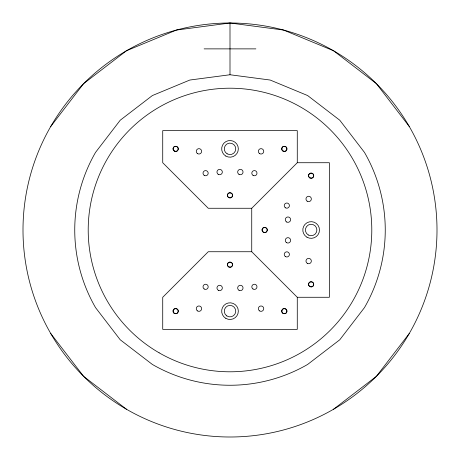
<?xml version="1.0" encoding="UTF-8"?>
<svg xmlns="http://www.w3.org/2000/svg" width="460" height="460" viewBox="0 0 460 460"><rect width="100%" height="100%" fill="white"/><g stroke="black" fill="none" stroke-linecap="round" stroke-linejoin="round"><path stroke-width="0.69" d="M50.732 126.5L83.628 83.628L126.5 50.732L176.427 30.055L230 23L283.573 30.055L333.5 50.732L376.372 83.628L409.268 126.5M409.268 333.5L376.372 376.372L333.5 409.268M297.275 162.725L297.275 130.64L162.725 130.64L162.725 162.725L208.265 208.265L251.735 208.265L297.275 162.725L329.36 162.725L329.36 297.275L297.275 297.275L251.735 251.735L208.265 251.735L162.725 297.275L162.725 329.36L297.275 329.36L297.275 297.275M230 74.75L189.819 80.04L152.375 95.548L120.221 120.221L95.548 152.375A155.25 155.25 0 0 0 95.548 307.625L120.221 339.779L152.375 364.452A155.25 155.25 0 0 0 307.625 364.452L339.779 339.779L364.452 307.625A155.25 155.25 0 0 0 364.452 152.375L339.779 120.221L307.625 95.548L270.181 80.04L230 74.75L230 23M204.125 48.875L255.875 48.875M126.5 409.268A207 207 0 0 1 126.5 50.732A207 207 0 0 1 437 230A207 207 0 0 1 126.5 409.268L83.628 376.372L50.732 333.5M251.735 208.265L251.735 251.735M173.161 148.189C172.184 151.363 177.422 152.766 178.164 149.523C179.141 146.349 173.903 144.946 173.161 148.189M173.161 310.477C172.184 313.651 177.422 315.054 178.164 311.811C179.141 308.637 173.903 307.234 173.161 310.477M227.499 194.66C226.521 197.834 231.759 199.237 232.501 195.994C233.479 192.82 228.24 191.417 227.499 194.66M227.499 264.005C226.521 267.18 231.759 268.582 232.501 265.339C233.479 262.165 228.24 260.762 227.499 264.005M262.171 229.333C261.194 232.507 266.432 233.91 267.174 230.667C268.151 227.493 262.913 226.09 262.171 229.333M281.836 148.189C280.859 151.363 286.097 152.766 286.839 149.523C287.816 146.349 282.578 144.946 281.836 148.189M281.836 310.477C280.859 313.651 286.097 315.054 286.839 311.811C287.816 308.637 282.578 307.234 281.836 310.477M308.643 174.995C307.665 178.169 312.903 179.572 313.645 176.329C314.623 173.155 309.384 171.752 308.643 174.995M308.643 283.67C307.665 286.844 312.903 288.248 313.645 285.005C314.623 281.83 309.384 280.427 308.643 283.67M308.269 234.974A5.744 5.744 0 0 0 316.888 230A5.744 5.744 0 0 0 308.275 225.026A5.744 5.744 0 0 0 308.269 234.974M286.614 242.679A2.691 2.691 0 0 0 290.651 240.35A2.691 2.691 0 0 0 286.614 238.021A2.691 2.691 0 0 0 286.614 242.679M307.315 263.379A2.691 2.691 0 0 0 311.351 261.05A2.691 2.691 0 0 0 307.315 258.721A2.691 2.691 0 0 0 307.315 263.379M307.159 201.181A2.691 2.691 0 0 0 311.345 199.134A2.691 2.691 0 0 0 307.475 196.535A2.691 2.691 0 0 0 307.159 201.181M306.975 237.216A8.332 8.332 0 0 0 319.476 230A8.332 8.332 0 0 0 306.975 222.784A8.332 8.332 0 0 0 306.975 237.216M286.614 221.979A2.691 2.691 0 0 0 290.651 219.65A2.691 2.691 0 0 0 286.614 217.321A2.691 2.691 0 0 0 286.614 221.979M285.528 256.634A2.587 2.587 0 0 0 289.409 254.397A2.587 2.587 0 0 0 285.528 252.155A2.587 2.587 0 0 0 285.528 256.634M285.528 207.845A2.587 2.587 0 0 0 289.409 205.603A2.587 2.587 0 0 0 285.528 203.366A2.587 2.587 0 0 0 285.528 207.845M309.85 177.905A2.587 2.587 0 0 0 313.731 175.662A2.587 2.587 0 0 0 309.85 173.42A2.587 2.587 0 0 0 309.85 177.905M263.379 232.242A2.587 2.587 0 0 0 267.26 230A2.587 2.587 0 0 0 263.379 227.757A2.587 2.587 0 0 0 263.379 232.242M309.85 286.58A2.587 2.587 0 0 0 313.731 284.337A2.587 2.587 0 0 0 309.85 282.095A2.587 2.587 0 0 0 309.85 286.58M159.102 352.797A141.795 141.795 0 0 0 371.795 230A141.795 141.795 0 0 0 159.102 107.203A141.795 141.795 0 0 0 159.102 352.797M227.131 153.83A5.744 5.744 0 0 0 235.744 148.856A5.744 5.744 0 0 0 227.131 143.882A5.744 5.744 0 0 0 227.131 153.83M239.005 174.369A2.691 2.691 0 0 0 243.041 172.04A2.691 2.691 0 0 0 239.005 169.711A2.691 2.691 0 0 0 239.005 174.369M259.704 153.669A2.691 2.691 0 0 0 263.741 151.34A2.691 2.691 0 0 0 259.704 149.011A2.691 2.691 0 0 0 259.704 153.669M197.605 153.669A2.691 2.691 0 0 0 201.641 151.34A2.691 2.691 0 0 0 197.605 149.011A2.691 2.691 0 0 0 197.605 153.669M225.837 156.072A8.332 8.332 0 0 0 238.332 148.856A8.332 8.332 0 0 0 225.837 141.64A8.332 8.332 0 0 0 225.837 156.072M218.149 174.271A2.691 2.691 0 0 0 222.335 172.224A2.691 2.691 0 0 0 218.465 169.625A2.691 2.691 0 0 0 218.149 174.271M253.103 175.421A2.587 2.587 0 0 0 256.985 173.178A2.587 2.587 0 0 0 253.103 170.936A2.587 2.587 0 0 0 253.103 175.421M204.159 175.323A2.587 2.587 0 0 0 208.184 173.357A2.587 2.587 0 0 0 204.47 170.855A2.587 2.587 0 0 0 204.159 175.323M174.369 151.098A2.587 2.587 0 0 0 178.25 148.856A2.587 2.587 0 0 0 174.369 146.613A2.587 2.587 0 0 0 174.369 151.098M228.706 197.57A2.587 2.587 0 0 0 232.587 195.327A2.587 2.587 0 0 0 228.706 193.085A2.587 2.587 0 0 0 228.706 197.57M283.044 151.098A2.587 2.587 0 0 0 286.925 148.856A2.587 2.587 0 0 0 283.044 146.613A2.587 2.587 0 0 0 283.044 151.098M226.797 315.911A5.744 5.744 0 0 0 235.733 311.535A5.744 5.744 0 0 0 227.476 305.986A5.744 5.744 0 0 0 226.797 315.911M218.304 290.289A2.691 2.691 0 0 0 222.341 287.96A2.691 2.691 0 0 0 218.304 285.631A2.691 2.691 0 0 0 218.304 290.289M197.449 310.891A2.691 2.691 0 0 0 201.635 308.844A2.691 2.691 0 0 0 197.765 306.245A2.691 2.691 0 0 0 197.449 310.891M259.549 310.891A2.691 2.691 0 0 0 263.735 308.844A2.691 2.691 0 0 0 259.865 306.245A2.691 2.691 0 0 0 259.549 310.891M225.831 318.36A8.332 8.332 0 0 0 238.332 311.144A8.332 8.332 0 0 0 225.831 303.928A8.332 8.332 0 0 0 225.831 318.36M239.005 290.289A2.691 2.691 0 0 0 243.041 287.96A2.691 2.691 0 0 0 239.005 285.631A2.691 2.691 0 0 0 239.005 290.289M204.159 288.966A2.587 2.587 0 0 0 208.184 287A2.587 2.587 0 0 0 204.47 284.498A2.587 2.587 0 0 0 204.159 288.966M252.954 288.966A2.587 2.587 0 0 0 256.979 287A2.587 2.587 0 0 0 253.259 284.498A2.587 2.587 0 0 0 252.954 288.966M283.044 313.386A2.587 2.587 0 0 0 286.925 311.144A2.587 2.587 0 0 0 283.044 308.901A2.587 2.587 0 0 0 283.044 313.386M228.706 266.915A2.587 2.587 0 0 0 232.587 264.673A2.587 2.587 0 0 0 228.706 262.43A2.587 2.587 0 0 0 228.706 266.915M173.834 312.972A2.587 2.587 0 0 0 178.164 311.811A2.587 2.587 0 0 0 174.995 308.643A2.587 2.587 0 0 0 173.834 312.972"/></g></svg>
